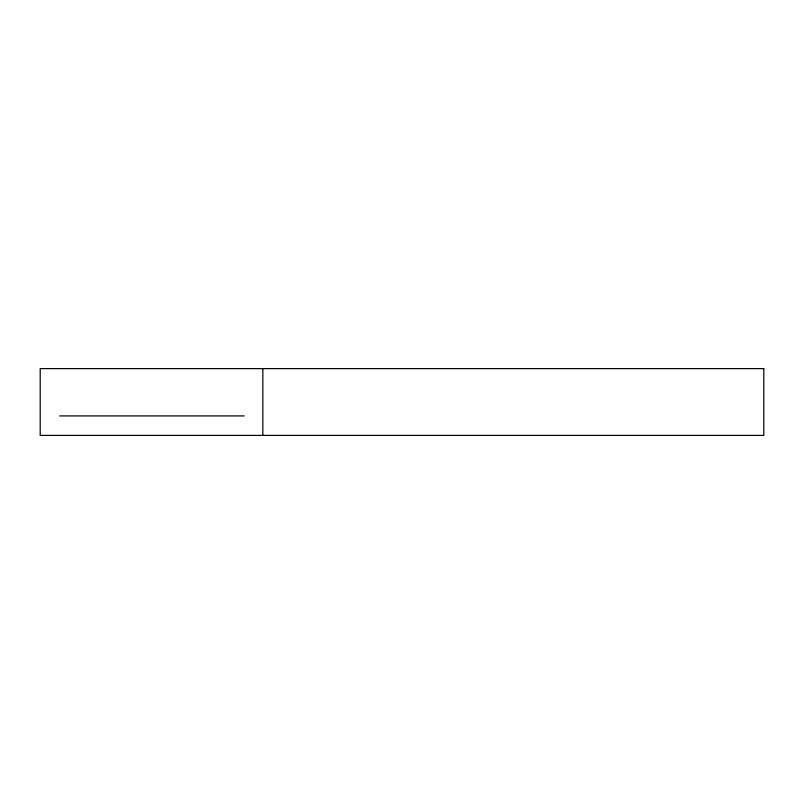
<?xml version="1.0" encoding="UTF-8"?>
<svg xmlns="http://www.w3.org/2000/svg" width="804" height="804" viewBox="0 0 804 804"><rect width="100%" height="100%" fill="white"/><g stroke="black" fill="none" stroke-linecap="round" stroke-linejoin="round"><path stroke-width="1.21" d="M59.677 415.919L244.185 415.919M262.848 368.604L262.848 435.396M763.8 368.604L40.2 368.604L40.2 435.396L763.8 435.396L763.8 368.604"/></g></svg>
